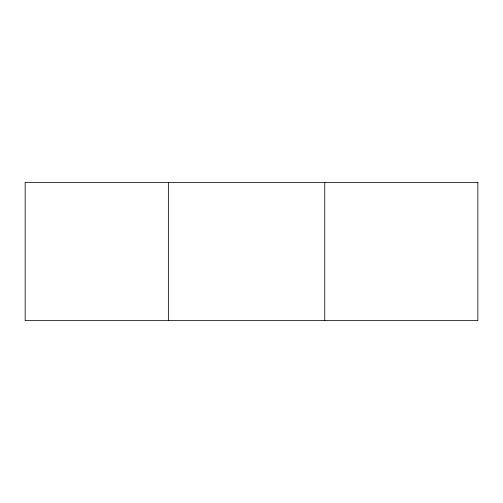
<?xml version="1.0" encoding="UTF-8"?>
<svg xmlns="http://www.w3.org/2000/svg" width="503" height="503" viewBox="0 0 503 503"><rect width="100%" height="100%" fill="white"/><g stroke="black" fill="none" stroke-linecap="round" stroke-linejoin="round"><path stroke-width="0.75" d="M324.756 182.363L324.756 320.637M168.367 182.363L168.367 320.637M477.85 182.363L25.15 182.363L25.15 320.637L477.85 320.637L477.85 182.363"/></g></svg>
